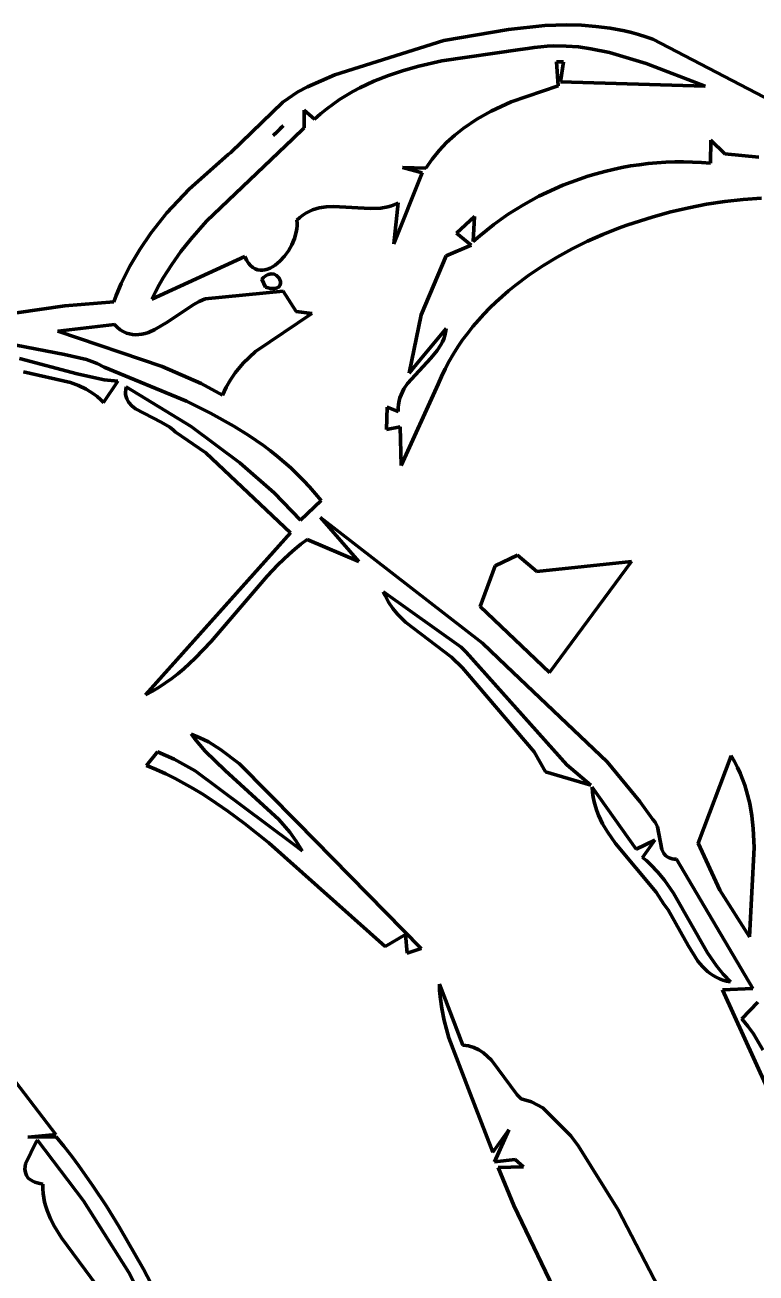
# Model space of a CAD drawing. Header units: millimetres. Extents: x 0 to 12.5, y 0 to 16.2.
# Drawn here: x 9.246 to 10.219, y 8.299 to 9.961 of the extents above; entities that cross this region are included whole.
import ezdxf

# ---------------------------------------------------------------- set-up
doc = ezdxf.new("R2010")
doc.units = ezdxf.units.MM
doc.layers.add('color#010101ff', color=7, linetype='CONTINUOUS', lineweight=100)
doc.layers.add('color#ffffffff', color=7, linetype='CONTINUOUS', lineweight=100)

msp = doc.modelspace()

# ---------------------------------------------------------------- linework, layer by layer
at = {"layer": 'color#010101ff'}
for p, q in [((9.8037, 9.94), (9.8898, 9.9549)), ((9.8898, 9.9549), (9.9383, 9.9599)), ((9.9383, 9.9599), (9.9674, 9.9608)), ((9.9674, 9.9608), (9.9868, 9.9604)), ((9.9868, 9.9604), (10.006, 9.959)), ((10.006, 9.959), (10.0252, 9.9566)), ((10.0252, 9.9566), (10.0442, 9.953)), ((9.6587, 9.8943), (9.8037, 9.94)), ((10.0442, 9.953), (10.0536, 9.9507)), ((10.0536, 9.9507), (10.063, 9.948)), ((10.063, 9.948), (10.0724, 9.9451)), ((10.0724, 9.9451), (10.0817, 9.9417)), ((10.0817, 9.9417), (10.2701, 9.8435)), ((9.9055, 9.9282), (9.8013, 9.913)), ((9.9157, 9.9294), (9.9055, 9.9282)), ((9.9242, 9.9308), (9.9157, 9.9294)), ((9.9327, 9.9319), (9.9242, 9.9308)), ((9.9412, 9.9326), (9.9327, 9.9319)), ((9.9496, 9.9329), (9.9412, 9.9326)), ((9.9664, 9.9328), (9.9496, 9.9329)), ((9.983, 9.9315), (9.9664, 9.9328)), ((9.9996, 9.9291), (9.983, 9.9315)), ((10.0242, 9.924), (9.9996, 9.9291)), ((10.0728, 9.9094), (10.0242, 9.924)), ((9.7703, 9.9059), (9.75, 9.9002)), ((9.8013, 9.913), (9.7703, 9.9059)), ((9.9559, 9.8796), (9.9538, 9.9119)), ((9.9538, 9.9119), (9.9628, 9.9117)), ((9.9628, 9.9117), (9.9589, 9.8851)), ((10.1516, 9.8794), (10.0728, 9.9094)), ((9.6223, 9.8785), (9.6587, 9.8943)), ((9.73, 9.8936), (9.7106, 9.8859)), ((9.75, 9.9002), (9.73, 9.8936)), ((9.5897, 9.8581), (9.6093, 9.8719)), ((9.6093, 9.8719), (9.6223, 9.8785)), ((9.6826, 9.8722), (9.6737, 9.867)), ((9.6918, 9.8771), (9.6826, 9.8722)), ((9.7011, 9.8817), (9.6918, 9.8771)), ((9.7106, 9.8859), (9.7011, 9.8817)), ((9.8935, 9.8583), (9.9559, 9.8796)), ((9.9589, 9.8851), (10.1516, 9.8794)), ((9.5205, 9.7911), (9.5897, 9.8581)), ((9.6563, 9.8554), (9.6479, 9.8491)), ((9.6649, 9.8614), (9.6563, 9.8554)), ((9.6737, 9.867), (9.6649, 9.8614)), ((9.8669, 9.846), (9.8935, 9.8583)), ((9.6181, 9.8473), (9.6179, 9.824)), ((9.6319, 9.8353), (9.6181, 9.8473)), ((9.6398, 9.8424), (9.6319, 9.8353)), ((9.6479, 9.8491), (9.6398, 9.8424)), ((9.8478, 9.8352), (9.8669, 9.846)), ((9.5898, 9.8266), (9.5834, 9.8198)), ((9.5834, 9.8198), (9.5884, 9.8251)), ((9.5884, 9.8251), (9.5898, 9.8266)), ((9.6179, 9.824), (9.6027, 9.8094)), ((9.8183, 9.814), (9.8297, 9.823)), ((9.8297, 9.823), (9.8478, 9.8352)), ((9.6027, 9.8094), (9.4879, 9.6994)), ((9.5766, 9.8135), (9.5834, 9.8198)), ((9.5808, 9.8174), (9.5766, 9.8135)), ((9.5834, 9.8198), (9.5808, 9.8174)), ((9.7975, 9.7937), (9.8075, 9.8042)), ((9.8075, 9.8042), (9.8183, 9.814)), ((10.1592, 9.8075), (10.1585, 9.7768)), ((10.1776, 9.7894), (10.1592, 9.8075)), ((9.4649, 9.7422), (9.5167, 9.7882)), ((9.5167, 9.7882), (9.5205, 9.7911)), ((9.7882, 9.7823), (9.7975, 9.7937)), ((10.2231, 9.7848), (10.1776, 9.7894)), ((9.7749, 9.7641), (9.7487, 9.771)), ((9.7487, 9.771), (9.7797, 9.7701)), ((9.7797, 9.7701), (9.7882, 9.7823)), ((10.0407, 9.771), (10.0292, 9.7686)), ((10.0523, 9.7731), (10.0407, 9.771)), ((10.0639, 9.7748), (10.0523, 9.7731)), ((10.0756, 9.7762), (10.0639, 9.7748)), ((10.0873, 9.7773), (10.0756, 9.7762)), ((10.0991, 9.7781), (10.0873, 9.7773)), ((10.111, 9.7785), (10.0991, 9.7781)), ((10.1228, 9.7786), (10.111, 9.7785)), ((10.1347, 9.7783), (10.1228, 9.7786)), ((10.1466, 9.7777), (10.1347, 9.7783)), ((10.1585, 9.7768), (10.1466, 9.7777)), ((9.7374, 9.6696), (9.7749, 9.7641)), ((9.9841, 9.7557), (9.9731, 9.7517)), ((9.9952, 9.7594), (9.9841, 9.7557)), ((10.0065, 9.7628), (9.9952, 9.7594)), ((10.0178, 9.7658), (10.0065, 9.7628)), ((10.0292, 9.7686), (10.0178, 9.7658)), ((9.4354, 9.7105), (9.4649, 9.7422)), ((9.9407, 9.7379), (9.9302, 9.7327)), ((9.9514, 9.7428), (9.9407, 9.7379)), ((9.9622, 9.7474), (9.9514, 9.7428)), ((9.9731, 9.7517), (9.9622, 9.7474)), ((9.7341, 9.7202), (9.7386, 9.7219)), ((9.7431, 9.7241), (9.7374, 9.6696)), ((9.7386, 9.7219), (9.7431, 9.7241)), ((9.9096, 9.7213), (9.8995, 9.7152)), ((9.9198, 9.7271), (9.9096, 9.7213)), ((9.9302, 9.7327), (9.9198, 9.7271)), ((10.1296, 9.7175), (10.1535, 9.7222)), ((10.1535, 9.7222), (10.1777, 9.7259)), ((10.1777, 9.7259), (10.2019, 9.7286)), ((10.2019, 9.7286), (10.2263, 9.7303)), ((9.4139, 9.6835), (9.4354, 9.7105)), ((9.608, 9.7009), (9.612, 9.7045)), ((9.612, 9.7045), (9.6161, 9.7077)), ((9.6161, 9.7077), (9.6203, 9.7104)), ((9.6203, 9.7104), (9.6246, 9.7127)), ((9.6246, 9.7127), (9.629, 9.7145)), ((9.629, 9.7145), (9.6335, 9.716)), ((9.6335, 9.716), (9.638, 9.7172)), ((9.638, 9.7172), (9.6473, 9.7186)), ((9.6473, 9.7186), (9.6568, 9.719)), ((9.6568, 9.719), (9.7056, 9.7163)), ((9.7056, 9.7163), (9.72, 9.7171)), ((9.72, 9.7171), (9.7294, 9.7189)), ((9.7294, 9.7189), (9.7341, 9.7202)), ((9.8447, 9.7059), (9.8208, 9.6838)), ((9.8428, 9.6724), (9.8447, 9.7059)), ((9.8896, 9.7088), (9.8799, 9.7021)), ((9.8995, 9.7152), (9.8896, 9.7088)), ((10.0474, 9.6943), (10.0822, 9.7055)), ((10.0822, 9.7055), (10.1058, 9.712)), ((10.1058, 9.712), (10.1296, 9.7175)), ((9.4879, 9.6994), (9.4671, 9.6756)), ((9.6073, 9.685), (9.6081, 9.6892)), ((9.6084, 9.6971), (9.608, 9.7009)), ((9.6081, 9.6892), (9.6084, 9.6932)), ((9.6084, 9.6932), (9.6084, 9.6971)), ((9.8609, 9.6878), (9.8518, 9.6802)), ((9.8703, 9.6951), (9.8609, 9.6878)), ((9.8799, 9.7021), (9.8703, 9.6951)), ((10.0153, 9.6819), (10.036, 9.6902)), ((10.036, 9.6902), (10.0474, 9.6943)), ((9.3993, 9.6621), (9.4139, 9.6835)), ((9.4671, 9.6756), (9.454, 9.6591)), ((9.6014, 9.6683), (9.6049, 9.6767)), ((9.6049, 9.6767), (9.6073, 9.685)), ((9.8208, 9.6838), (9.8402, 9.6675)), ((9.8518, 9.6802), (9.8428, 9.6724)), ((9.9747, 9.6628), (9.9949, 9.6728)), ((9.9949, 9.6728), (10.0153, 9.6819)), ((9.3861, 9.6399), (9.3993, 9.6621)), ((9.454, 9.6591), (9.4417, 9.642)), ((9.5916, 9.6529), (9.5969, 9.6603)), ((9.5969, 9.6603), (9.6014, 9.6683)), ((9.8402, 9.6675), (9.807, 9.6533)), ((9.9548, 9.6519), (9.9747, 9.6628)), ((9.3745, 9.6166), (9.3861, 9.6399)), ((9.4152, 9.5959), (9.5388, 9.6525)), ((9.4417, 9.642), (9.4304, 9.6241)), ((9.5388, 9.6525), (9.5412, 9.6478)), ((9.5412, 9.6478), (9.5439, 9.6439)), ((9.5439, 9.6439), (9.5467, 9.6406)), ((9.5467, 9.6406), (9.5496, 9.6381)), ((9.5496, 9.6381), (9.5527, 9.6363)), ((9.5726, 9.637), (9.576, 9.6388)), ((9.576, 9.6388), (9.5793, 9.641)), ((9.5793, 9.641), (9.5825, 9.6436)), ((9.5825, 9.6436), (9.5856, 9.6464)), ((9.5856, 9.6464), (9.5916, 9.6529)), ((9.807, 9.6533), (9.7737, 9.5751)), ((9.9167, 9.6275), (9.9355, 9.6402)), ((9.9355, 9.6402), (9.9548, 9.6519)), ((9.4304, 9.6241), (9.425, 9.6149)), ((9.5527, 9.6363), (9.5559, 9.635)), ((9.5559, 9.635), (9.5592, 9.6344)), ((9.5592, 9.6344), (9.5625, 9.6343)), ((9.5637, 9.6247), (9.5615, 9.6225)), ((9.5615, 9.6225), (9.5666, 9.6118)), ((9.5625, 9.6343), (9.5658, 9.6347)), ((9.566, 9.6264), (9.5637, 9.6247)), ((9.5658, 9.6347), (9.5692, 9.6357)), ((9.5681, 9.6277), (9.566, 9.6264)), ((9.5702, 9.6287), (9.5681, 9.6277)), ((9.5692, 9.6357), (9.5726, 9.637)), ((9.5723, 9.6292), (9.5702, 9.6287)), ((9.5742, 9.6294), (9.5723, 9.6292)), ((9.5778, 9.6289), (9.5742, 9.6294)), ((9.5809, 9.6274), (9.5778, 9.6289)), ((9.5845, 9.6238), (9.5809, 9.6274)), ((9.5864, 9.6194), (9.5845, 9.6238)), ((9.8986, 9.6139), (9.9167, 9.6275)), ((9.3678, 9.6006), (9.3745, 9.6166)), ((9.42, 9.6055), (9.4152, 9.5959)), ((9.425, 9.6149), (9.42, 9.6055)), ((9.59, 9.6063), (9.486, 9.5962)), ((9.5666, 9.6118), (9.5701, 9.6108)), ((9.5701, 9.6108), (9.5732, 9.6101)), ((9.5732, 9.6101), (9.576, 9.6099)), ((9.576, 9.6099), (9.5784, 9.6099)), ((9.5784, 9.6099), (9.5805, 9.6102)), ((9.5805, 9.6102), (9.5822, 9.6108)), ((9.5822, 9.6108), (9.5837, 9.6116)), ((9.5837, 9.6116), (9.5848, 9.6126)), ((9.5848, 9.6126), (9.5856, 9.6138)), ((9.5856, 9.6138), (9.5865, 9.6165)), ((9.5865, 9.6165), (9.5864, 9.6194)), ((9.6074, 9.5792), (9.59, 9.6063)), ((9.8814, 9.5995), (9.8899, 9.6068)), ((9.8899, 9.6068), (9.8986, 9.6139)), ((9.2996, 9.5869), (9.3647, 9.5924)), ((9.3647, 9.5924), (9.3678, 9.6006)), ((9.4701, 9.5883), (9.4364, 9.5655)), ((9.4781, 9.5928), (9.4701, 9.5883)), ((9.486, 9.5962), (9.4781, 9.5928)), ((9.865, 9.5841), (9.8731, 9.5919)), ((9.8731, 9.5919), (9.8814, 9.5995)), ((9.0966, 9.5577), (9.2996, 9.5869)), ((9.5531, 9.5261), (9.6283, 9.5767)), ((9.6283, 9.5767), (9.6074, 9.5792)), ((9.7737, 9.5751), (9.7577, 9.4974)), ((9.8497, 9.5677), (9.8572, 9.576)), ((9.8572, 9.576), (9.865, 9.5841)), ((9.3655, 9.5621), (9.2903, 9.5533)), ((9.3693, 9.5583), (9.3655, 9.5621)), ((9.3733, 9.5551), (9.3693, 9.5583)), ((9.3772, 9.5526), (9.3733, 9.5551)), ((9.4191, 9.5553), (9.4106, 9.5516)), ((9.4364, 9.5655), (9.4191, 9.5553)), ((9.7712, 9.5139), (9.807, 9.5565)), ((9.807, 9.5565), (9.8062, 9.5519)), ((9.8355, 9.5505), (9.8424, 9.5592)), ((9.8424, 9.5592), (9.8497, 9.5677)), ((9.2903, 9.5533), (9.4288, 9.5062)), ((9.3813, 9.5507), (9.3772, 9.5526)), ((9.3853, 9.5494), (9.3813, 9.5507)), ((9.3895, 9.5486), (9.3853, 9.5494)), ((9.3936, 9.5483), (9.3895, 9.5486)), ((9.3978, 9.5485), (9.3936, 9.5483)), ((9.402, 9.5492), (9.3978, 9.5485)), ((9.4063, 9.5502), (9.402, 9.5492)), ((9.4106, 9.5516), (9.4063, 9.5502)), ((9.8018, 9.539), (9.7997, 9.5351)), ((9.8036, 9.5431), (9.8018, 9.539)), ((9.805, 9.5474), (9.8036, 9.5431)), ((9.8062, 9.5519), (9.805, 9.5474)), ((9.8225, 9.5323), (9.8288, 9.5415)), ((9.8288, 9.5415), (9.8355, 9.5505)), ((9.299, 9.522), (9.2346, 9.5344)), ((9.3285, 9.5153), (9.299, 9.522)), ((9.5369, 9.5106), (9.5531, 9.5261)), ((9.7949, 9.5276), (9.7863, 9.5171)), ((9.7997, 9.5351), (9.7949, 9.5276)), ((9.8108, 9.5131), (9.8165, 9.5228)), ((9.8165, 9.5228), (9.8225, 9.5323)), ((9.239, 9.5168), (9.3158, 9.4964)), ((9.3426, 9.51), (9.3285, 9.5153)), ((9.3518, 9.5053), (9.3426, 9.51)), ((9.4612, 9.46), (9.3518, 9.5053)), ((9.4288, 9.5062), (9.4809, 9.4837)), ((9.5262, 9.4977), (9.5369, 9.5106)), ((9.7863, 9.5171), (9.7555, 9.4837)), ((9.7577, 9.4974), (9.7712, 9.5139)), ((9.8056, 9.5032), (9.8108, 9.5131)), ((9.3071, 9.4848), (9.2445, 9.4991)), ((9.3158, 9.4964), (9.3516, 9.4884)), ((9.3516, 9.4884), (9.3699, 9.4867)), ((9.5142, 9.4784), (9.5199, 9.4884)), ((9.5199, 9.4884), (9.5262, 9.4977)), ((9.7961, 9.4826), (9.8006, 9.493)), ((9.8006, 9.493), (9.8056, 9.5032)), ((9.3178, 9.4808), (9.3071, 9.4848)), ((9.328, 9.4758), (9.3178, 9.4808)), ((9.3329, 9.473), (9.328, 9.4758)), ((9.3377, 9.4698), (9.3329, 9.473)), ((9.3699, 9.4867), (9.3509, 9.458)), ((9.3802, 9.472), (9.3805, 9.4754)), ((9.3804, 9.4689), (9.3802, 9.472)), ((9.3805, 9.4754), (9.3811, 9.479)), ((9.3811, 9.479), (9.4675, 9.4263)), ((9.4809, 9.4837), (9.5094, 9.4678)), ((9.5094, 9.4678), (9.5142, 9.4784)), ((9.7507, 9.4763), (9.7468, 9.4686)), ((9.747, 9.3741), (9.7961, 9.4826)), ((9.7555, 9.4837), (9.7507, 9.4763)), ((9.3423, 9.4662), (9.3377, 9.4698)), ((9.3467, 9.4623), (9.3423, 9.4662)), ((9.3509, 9.458), (9.3467, 9.4623)), ((9.3809, 9.4659), (9.3804, 9.4689)), ((9.3818, 9.4632), (9.3809, 9.4659)), ((9.3831, 9.4606), (9.3818, 9.4632)), ((9.3846, 9.4582), (9.3831, 9.4606)), ((9.3885, 9.4538), (9.3846, 9.4582)), ((9.4932, 9.4441), (9.4612, 9.46)), ((9.7434, 9.4557), (9.743, 9.451)), ((9.7442, 9.4602), (9.7434, 9.4557)), ((9.7453, 9.4644), (9.7442, 9.4602)), ((9.7468, 9.4686), (9.7453, 9.4644)), ((9.3933, 9.4498), (9.3885, 9.4538)), ((9.4277, 9.4321), (9.3933, 9.4498)), ((9.5242, 9.4267), (9.4932, 9.4441)), ((9.7283, 9.4521), (9.7273, 9.4221)), ((9.743, 9.4461), (9.7283, 9.4521)), ((9.743, 9.451), (9.743, 9.4461)), ((9.4393, 9.4252), (9.4277, 9.4321)), ((9.4441, 9.4212), (9.4393, 9.4252)), ((9.4675, 9.4263), (9.5324, 9.378)), ((9.5443, 9.4142), (9.5242, 9.4267)), ((9.7273, 9.4221), (9.7455, 9.4257)), ((9.7455, 9.4257), (9.747, 9.3741)), ((9.4461, 9.419), (9.4441, 9.4212)), ((9.487, 9.3911), (9.4461, 9.419)), ((9.5637, 9.4008), (9.5443, 9.4142)), ((9.5997, 9.2846), (9.487, 9.3911)), ((9.5731, 9.3937), (9.5637, 9.4008)), ((9.5823, 9.3864), (9.5731, 9.3937)), ((9.5324, 9.378), (9.5778, 9.3378)), ((9.5913, 9.3788), (9.5823, 9.3864)), ((9.6001, 9.371), (9.5913, 9.3788)), ((9.6087, 9.3629), (9.6001, 9.371)), ((9.6171, 9.3545), (9.6087, 9.3629)), ((9.6251, 9.3458), (9.6171, 9.3545)), ((9.6329, 9.3368), (9.6251, 9.3458)), ((9.5778, 9.3378), (9.6132, 9.3016)), ((9.6132, 9.3016), (9.6405, 9.3275)), ((9.6405, 9.3275), (9.6329, 9.3368)), ((9.8551, 9.1378), (9.6396, 9.3049)), ((9.6396, 9.3049), (9.6907, 9.2466)), ((9.4068, 9.0689), (9.5997, 9.2846)), ((9.622, 9.2757), (9.6137, 9.2695)), ((9.6907, 9.2466), (9.622, 9.2757)), ((9.5979, 9.2562), (9.5828, 9.242)), ((9.6057, 9.263), (9.5979, 9.2562)), ((9.6137, 9.2695), (9.6057, 9.263)), ((9.5828, 9.242), (9.5685, 9.227)), ((9.8722, 9.2406), (9.8523, 9.1867)), ((9.9018, 9.255), (9.8722, 9.2406)), ((9.9276, 9.2333), (9.9018, 9.255)), ((10.0535, 9.2466), (9.9276, 9.2333)), ((9.9442, 9.0989), (10.0535, 9.2466)), ((9.5685, 9.227), (9.4941, 9.14)), ((9.7236, 9.2062), (9.827, 9.1326)), ((9.7255, 9.2013), (9.7236, 9.2062)), ((9.7302, 9.1922), (9.7255, 9.2013)), ((9.7358, 9.1839), (9.7302, 9.1922)), ((9.7421, 9.1762), (9.7358, 9.1839)), ((9.7528, 9.1656), (9.7421, 9.1762)), ((9.8523, 9.1867), (9.9442, 9.0989)), ((9.814, 9.119), (9.7528, 9.1656)), ((9.4941, 9.14), (9.4727, 9.1176)), ((9.827, 9.1326), (9.8336, 9.1258)), ((9.8336, 9.1258), (9.9675, 8.976)), ((9.8869, 9.1078), (9.8551, 9.1378)), ((9.4727, 9.1176), (9.4577, 9.1037)), ((9.8285, 9.1048), (9.814, 9.119)), ((10.0213, 8.9796), (9.8869, 9.1078)), ((9.4418, 9.0908), (9.4335, 9.0848)), ((9.4498, 9.0971), (9.4418, 9.0908)), ((9.4577, 9.1037), (9.4498, 9.0971)), ((9.8367, 9.0957), (9.8285, 9.1048)), ((9.9242, 8.9933), (9.8367, 9.0957)), ((9.416, 9.0739), (9.4068, 9.0689)), ((9.4249, 9.0792), (9.416, 9.0739)), ((9.4335, 9.0848), (9.4249, 9.0792)), ((9.4674, 9.0168), (9.4793, 9.0119)), ((9.4718, 9.0109), (9.4674, 9.0168)), ((9.4862, 8.994), (9.4718, 9.0109)), ((9.4793, 9.0119), (9.4907, 9.0062)), ((9.4082, 8.9749), (9.4226, 8.9933)), ((9.4226, 8.9933), (9.4448, 8.9832)), ((9.5128, 8.9681), (9.4862, 8.994)), ((9.4907, 9.0062), (9.5068, 8.9963)), ((9.5068, 8.9963), (9.5319, 8.977)), ((9.9391, 8.9665), (9.9242, 8.9933)), ((9.4211, 8.9694), (9.4082, 8.9749)), ((9.4448, 8.9832), (9.4731, 8.9677)), ((9.5319, 8.977), (9.6081, 8.8999)), ((9.9675, 8.976), (9.9994, 8.9488)), ((10.0648, 8.9268), (10.0213, 8.9796)), ((10.1862, 8.9877), (10.1422, 8.8713)), ((10.1906, 8.9801), (10.1862, 8.9877)), ((10.1946, 8.9724), (10.1906, 8.9801)), ((9.4337, 8.9636), (9.4211, 8.9694)), ((9.4461, 8.9574), (9.4337, 8.9636)), ((9.4582, 8.9509), (9.4461, 8.9574)), ((9.4731, 8.9677), (9.6026, 8.8712)), ((9.5843, 8.9032), (9.5128, 8.9681)), ((9.9994, 8.9488), (9.9391, 8.9665)), ((10.1981, 8.9646), (10.1946, 8.9724)), ((10.2013, 8.9567), (10.1981, 8.9646)), ((10.2042, 8.9487), (10.2013, 8.9567)), ((9.4702, 8.9441), (9.4582, 8.9509)), ((9.482, 8.937), (9.4702, 8.9441)), ((10.0013, 8.946), (10.0595, 8.8634)), ((10.0018, 8.9394), (10.0013, 8.946)), ((10.2067, 8.9407), (10.2042, 8.9487)), ((10.2108, 8.9244), (10.2067, 8.9407)), ((9.4936, 8.9297), (9.482, 8.937)), ((9.5164, 8.9142), (9.4936, 8.9297)), ((10.0026, 8.9329), (10.0018, 8.9394)), ((10.0039, 8.9266), (10.0026, 8.9329)), ((10.0055, 8.9205), (10.0039, 8.9266)), ((10.0819, 8.9031), (10.0648, 8.9268)), ((10.2137, 8.9079), (10.2108, 8.9244)), ((9.5386, 8.8979), (9.5164, 8.9142)), ((10.0074, 8.9145), (10.0055, 8.9205)), ((10.0097, 8.9087), (10.0074, 8.9145)), ((10.0151, 8.8974), (10.0097, 8.9087)), ((10.2156, 8.8912), (10.2137, 8.9079)), ((9.5709, 8.8721), (9.5386, 8.8979)), ((9.5988, 8.8863), (9.5843, 8.9032)), ((9.6081, 8.8999), (9.7738, 8.7312)), ((10.0214, 8.8865), (10.0151, 8.8974)), ((10.085, 8.8994), (10.0819, 8.9031)), ((10.0881, 8.8932), (10.085, 8.8994)), ((10.0939, 8.8631), (10.0881, 8.8932)), ((10.2169, 8.8659), (10.2156, 8.8912)), ((9.6075, 8.8742), (9.5988, 8.8863)), ((9.6154, 8.8614), (9.6075, 8.8742)), ((10.0324, 8.8709), (10.0214, 8.8865)), ((10.0595, 8.8634), (10.0847, 8.8754)), ((10.0847, 8.8754), (10.0681, 8.8525)), ((9.7256, 8.7338), (9.5709, 8.8721)), ((9.6026, 8.8712), (9.6154, 8.8614)), ((10.0862, 8.8062), (10.0324, 8.8709)), ((10.0965, 8.8576), (10.0939, 8.8631)), ((10.0992, 8.8546), (10.0965, 8.8576)), ((10.1422, 8.8713), (10.1711, 8.8089)), ((10.2105, 8.7468), (10.2169, 8.8659)), ((10.0681, 8.8525), (10.0737, 8.848)), ((10.0737, 8.848), (10.079, 8.8432)), ((10.079, 8.8432), (10.0887, 8.8331)), ((10.1009, 8.8533), (10.0992, 8.8546)), ((10.1029, 8.8523), (10.1009, 8.8533)), ((10.1051, 8.8514), (10.1029, 8.8523)), ((10.1076, 8.8507), (10.1051, 8.8514)), ((10.1104, 8.8503), (10.1076, 8.8507)), ((10.1135, 8.8501), (10.1104, 8.8503)), ((10.2148, 8.6782), (10.1135, 8.8501)), ((10.0887, 8.8331), (10.0975, 8.8223)), ((10.0975, 8.8223), (10.1094, 8.8051)), ((10.1711, 8.8089), (10.2105, 8.7468)), ((10.0966, 8.7904), (10.0862, 8.8062)), ((10.1023, 8.7828), (10.0966, 8.7904)), ((10.1094, 8.8051), (10.1546, 8.7253)), ((10.1287, 8.7351), (10.1023, 8.7828)), ((9.7526, 8.75), (9.7256, 8.7338)), ((9.7551, 8.725), (9.7526, 8.75)), ((9.7738, 8.7312), (9.7551, 8.725)), ((10.1417, 8.7144), (10.1287, 8.7351)), ((10.1546, 8.7253), (10.1666, 8.708)), ((10.1478, 8.7072), (10.1417, 8.7144)), ((10.1545, 8.7008), (10.1478, 8.7072)), ((10.1666, 8.708), (10.1755, 8.697)), ((10.1582, 8.6979), (10.1545, 8.7008)), ((10.1621, 8.6953), (10.1582, 8.6979)), ((10.1662, 8.693), (10.1621, 8.6953)), ((10.1706, 8.6909), (10.1662, 8.693)), ((10.1752, 8.6892), (10.1706, 8.6909)), ((10.1755, 8.697), (10.1853, 8.6868)), ((9.7982, 8.6754), (9.7978, 8.6836)), ((9.7978, 8.6836), (9.8289, 8.6025)), ((9.7988, 8.6674), (9.7982, 8.6754)), ((10.1746, 8.6764), (10.2148, 8.6782)), ((10.2868, 8.429), (10.1746, 8.6764)), ((10.1801, 8.6878), (10.1752, 8.6892)), ((10.1853, 8.6868), (10.1801, 8.6878)), ((9.801, 8.6514), (9.7988, 8.6674)), ((10.2215, 8.66), (10.2005, 8.6376)), ((9.8042, 8.6356), (9.801, 8.6514)), ((9.8105, 8.6123), (9.8042, 8.6356)), ((10.2005, 8.6376), (10.2085, 8.6279)), ((10.2085, 8.6279), (10.2157, 8.6178)), ((9.8367, 8.5439), (9.8105, 8.6123)), ((10.2157, 8.6178), (10.2281, 8.5965)), ((9.8289, 8.6025), (9.8329, 8.6022)), ((9.8329, 8.6022), (9.8367, 8.6015)), ((9.8367, 8.6015), (9.8439, 8.5994)), ((9.8439, 8.5994), (9.8504, 8.5963)), ((9.8504, 8.5963), (9.8564, 8.5924)), ((9.8564, 8.5924), (9.8672, 8.5824)), ((9.2168, 8.5761), (9.2873, 8.4834)), ((9.8672, 8.5824), (9.9015, 8.5364)), ((9.8688, 8.4603), (9.8367, 8.5439)), ((9.9015, 8.5364), (9.9065, 8.5311)), ((9.9065, 8.5311), (9.9203, 8.5271)), ((9.9203, 8.5271), (9.9357, 8.519)), ((9.9357, 8.519), (9.9727, 8.482)), ((9.2873, 8.4834), (9.2503, 8.4801)), ((9.2503, 8.4801), (9.2878, 8.4806)), ((9.2629, 8.4759), (9.2615, 8.4737)), ((9.3245, 8.3952), (9.2629, 8.4759)), ((9.2878, 8.4806), (9.2982, 8.4679)), ((9.8903, 8.49), (9.8688, 8.4603)), ((9.8714, 8.4473), (9.8903, 8.49)), ((9.9727, 8.482), (9.9831, 8.4679)), ((9.2615, 8.4737), (9.2473, 8.4445)), ((9.2982, 8.4679), (9.3082, 8.455)), ((9.9831, 8.4679), (10.0359, 8.3834)), ((9.2473, 8.4445), (9.2464, 8.4375)), ((9.3082, 8.455), (9.318, 8.442)), ((9.318, 8.442), (9.3368, 8.4154)), ((9.8986, 8.4502), (9.8714, 8.4473)), ((9.9096, 8.4407), (9.8986, 8.4502)), ((9.2464, 8.4375), (9.2469, 8.4332)), ((9.2469, 8.4332), (9.2483, 8.4292)), ((9.2483, 8.4292), (9.2508, 8.4257)), ((9.2508, 8.4257), (9.2525, 8.4241)), ((9.8759, 8.4395), (9.9096, 8.4407)), ((9.8969, 8.3891), (9.8759, 8.4395)), ((9.2525, 8.4241), (9.2546, 8.4226)), ((9.2546, 8.4226), (9.2569, 8.4213)), ((9.2569, 8.4213), (9.2596, 8.4201)), ((9.2596, 8.4201), (9.2627, 8.4191)), ((9.2627, 8.4191), (9.2662, 8.4182)), ((9.2662, 8.4182), (9.2701, 8.4175)), ((9.2701, 8.4175), (9.2701, 8.4113)), ((9.2701, 8.4113), (9.2706, 8.4052)), ((9.3368, 8.4154), (9.3547, 8.3883)), ((9.2706, 8.4052), (9.2714, 8.3993)), ((9.2714, 8.3993), (9.2726, 8.3935)), ((9.2726, 8.3935), (9.2741, 8.3878)), ((9.3847, 8.2999), (9.3245, 8.3952)), ((9.2741, 8.3878), (9.2759, 8.3823)), ((9.2759, 8.3823), (9.2803, 8.3715)), ((9.3547, 8.3883), (9.3718, 8.3607)), ((9.967, 8.2428), (9.8969, 8.3891)), ((10.0359, 8.3834), (10.1561, 8.151)), ((9.2803, 8.3715), (9.2857, 8.3612)), ((9.2857, 8.3612), (9.2952, 8.3461)), ((9.3718, 8.3607), (9.4041, 8.3043)), ((9.2952, 8.3461), (9.3416, 8.2829)), ((9.4361, 8.1996), (9.3847, 8.2999)), ((9.4041, 8.3043), (9.5254, 8.074))]:
    msp.add_line(p, q, dxfattribs=at)
at = {"layer": 'color#ffffffff'}
for p, q in [((9.8898, 9.9549), (9.8037, 9.94)), ((9.9383, 9.9599), (9.8898, 9.9549)), ((9.9674, 9.9608), (9.9383, 9.9599)), ((9.9868, 9.9604), (9.9674, 9.9608)), ((10.006, 9.959), (9.9868, 9.9604)), ((10.0252, 9.9566), (10.006, 9.959)), ((10.0442, 9.953), (10.0252, 9.9566)), ((9.8037, 9.94), (9.6587, 9.8943)), ((10.0536, 9.9507), (10.0442, 9.953)), ((10.063, 9.948), (10.0536, 9.9507)), ((10.0724, 9.9451), (10.063, 9.948)), ((10.0817, 9.9417), (10.0724, 9.9451)), ((10.2701, 9.8435), (10.0817, 9.9417)), ((9.8013, 9.913), (9.9055, 9.9282)), ((9.9055, 9.9282), (9.9157, 9.9294)), ((9.9157, 9.9294), (9.9242, 9.9308)), ((9.9242, 9.9308), (9.9327, 9.9319)), ((9.9327, 9.9319), (9.9412, 9.9326)), ((9.9412, 9.9326), (9.9496, 9.9329)), ((9.9496, 9.9329), (9.9664, 9.9328)), ((9.9664, 9.9328), (9.983, 9.9315)), ((9.983, 9.9315), (9.9996, 9.9291)), ((9.9996, 9.9291), (10.0242, 9.924)), ((10.0242, 9.924), (10.0728, 9.9094)), ((9.75, 9.9002), (9.7703, 9.9059)), ((9.7703, 9.9059), (9.8013, 9.913)), ((9.9628, 9.9117), (9.9538, 9.9119)), ((9.9538, 9.9119), (9.9559, 9.8796)), ((9.9589, 9.8851), (9.9628, 9.9117)), ((10.0728, 9.9094), (10.1516, 9.8794)), ((9.6587, 9.8943), (9.6223, 9.8785)), ((9.7106, 9.8859), (9.73, 9.8936)), ((9.73, 9.8936), (9.75, 9.9002)), ((9.6093, 9.8719), (9.5897, 9.8581)), ((9.6223, 9.8785), (9.6093, 9.8719)), ((9.6737, 9.867), (9.6826, 9.8722)), ((9.6826, 9.8722), (9.6918, 9.8771)), ((9.6918, 9.8771), (9.7011, 9.8817)), ((9.7011, 9.8817), (9.7106, 9.8859)), ((9.9559, 9.8796), (9.8935, 9.8583)), ((10.1516, 9.8794), (9.9589, 9.8851)), ((9.5897, 9.8581), (9.5205, 9.7911)), ((9.6479, 9.8491), (9.6563, 9.8554)), ((9.6563, 9.8554), (9.6649, 9.8614)), ((9.6649, 9.8614), (9.6737, 9.867)), ((9.8935, 9.8583), (9.8669, 9.846)), ((9.6179, 9.824), (9.6181, 9.8473)), ((9.6181, 9.8473), (9.6319, 9.8353)), ((9.6319, 9.8353), (9.6398, 9.8424)), ((9.6398, 9.8424), (9.6479, 9.8491)), ((9.8669, 9.846), (9.8478, 9.8352)), ((9.5834, 9.8198), (9.5898, 9.8266)), ((9.5884, 9.8251), (9.5834, 9.8198)), ((9.5898, 9.8266), (9.5884, 9.8251)), ((9.6027, 9.8094), (9.6179, 9.824)), ((9.8297, 9.823), (9.8183, 9.814)), ((9.8478, 9.8352), (9.8297, 9.823)), ((9.4879, 9.6994), (9.6027, 9.8094)), ((9.5834, 9.8198), (9.5766, 9.8135)), ((9.5766, 9.8135), (9.5808, 9.8174)), ((9.5808, 9.8174), (9.5834, 9.8198)), ((9.8075, 9.8042), (9.7975, 9.7937)), ((9.8183, 9.814), (9.8075, 9.8042)), ((10.1585, 9.7768), (10.1592, 9.8075)), ((10.1592, 9.8075), (10.1776, 9.7894)), ((9.5167, 9.7882), (9.4649, 9.7422)), ((9.5205, 9.7911), (9.5167, 9.7882)), ((9.7975, 9.7937), (9.7882, 9.7823)), ((10.1776, 9.7894), (10.2231, 9.7848)), ((9.7797, 9.7701), (9.7487, 9.771)), ((9.7487, 9.771), (9.7749, 9.7641)), ((9.7882, 9.7823), (9.7797, 9.7701)), ((10.0292, 9.7686), (10.0407, 9.771)), ((10.0407, 9.771), (10.0523, 9.7731)), ((10.0523, 9.7731), (10.0639, 9.7748)), ((10.0639, 9.7748), (10.0756, 9.7762)), ((10.0756, 9.7762), (10.0873, 9.7773)), ((10.0873, 9.7773), (10.0991, 9.7781)), ((10.0991, 9.7781), (10.111, 9.7785)), ((10.111, 9.7785), (10.1228, 9.7786)), ((10.1228, 9.7786), (10.1347, 9.7783)), ((10.1347, 9.7783), (10.1466, 9.7777)), ((10.1466, 9.7777), (10.1585, 9.7768)), ((9.7749, 9.7641), (9.7374, 9.6696)), ((9.9731, 9.7517), (9.9841, 9.7557)), ((9.9841, 9.7557), (9.9952, 9.7594)), ((9.9952, 9.7594), (10.0065, 9.7628)), ((10.0065, 9.7628), (10.0178, 9.7658)), ((10.0178, 9.7658), (10.0292, 9.7686)), ((9.4649, 9.7422), (9.4354, 9.7105)), ((9.9302, 9.7327), (9.9407, 9.7379)), ((9.9407, 9.7379), (9.9514, 9.7428)), ((9.9514, 9.7428), (9.9622, 9.7474)), ((9.9622, 9.7474), (9.9731, 9.7517)), ((9.7386, 9.7219), (9.7341, 9.7202)), ((9.7374, 9.6696), (9.7431, 9.7241)), ((9.7431, 9.7241), (9.7386, 9.7219)), ((9.8995, 9.7152), (9.9096, 9.7213)), ((9.9096, 9.7213), (9.9198, 9.7271)), ((9.9198, 9.7271), (9.9302, 9.7327)), ((10.1535, 9.7222), (10.1296, 9.7175)), ((10.1777, 9.7259), (10.1535, 9.7222)), ((10.2019, 9.7286), (10.1777, 9.7259)), ((10.2263, 9.7303), (10.2019, 9.7286)), ((9.4354, 9.7105), (9.4139, 9.6835)), ((9.612, 9.7045), (9.608, 9.7009)), ((9.6161, 9.7077), (9.612, 9.7045)), ((9.6203, 9.7104), (9.6161, 9.7077)), ((9.6246, 9.7127), (9.6203, 9.7104)), ((9.629, 9.7145), (9.6246, 9.7127)), ((9.6335, 9.716), (9.629, 9.7145)), ((9.638, 9.7172), (9.6335, 9.716)), ((9.6473, 9.7186), (9.638, 9.7172)), ((9.6568, 9.719), (9.6473, 9.7186)), ((9.7056, 9.7163), (9.6568, 9.719)), ((9.72, 9.7171), (9.7056, 9.7163)), ((9.7294, 9.7189), (9.72, 9.7171)), ((9.7341, 9.7202), (9.7294, 9.7189)), ((9.8208, 9.6838), (9.8447, 9.7059)), ((9.8447, 9.7059), (9.8428, 9.6724)), ((9.8799, 9.7021), (9.8896, 9.7088)), ((9.8896, 9.7088), (9.8995, 9.7152)), ((10.0822, 9.7055), (10.0474, 9.6943)), ((10.1058, 9.712), (10.0822, 9.7055)), ((10.1296, 9.7175), (10.1058, 9.712)), ((9.4671, 9.6756), (9.4879, 9.6994)), ((9.6081, 9.6892), (9.6073, 9.685)), ((9.608, 9.7009), (9.6084, 9.6971)), ((9.6084, 9.6932), (9.6081, 9.6892)), ((9.6084, 9.6971), (9.6084, 9.6932)), ((9.8518, 9.6802), (9.8609, 9.6878)), ((9.8609, 9.6878), (9.8703, 9.6951)), ((9.8703, 9.6951), (9.8799, 9.7021)), ((10.036, 9.6902), (10.0153, 9.6819)), ((10.0474, 9.6943), (10.036, 9.6902)), ((9.4139, 9.6835), (9.3993, 9.6621)), ((9.454, 9.6591), (9.4671, 9.6756)), ((9.6049, 9.6767), (9.6014, 9.6683)), ((9.6073, 9.685), (9.6049, 9.6767)), ((9.8402, 9.6675), (9.8208, 9.6838)), ((9.8428, 9.6724), (9.8518, 9.6802)), ((9.9949, 9.6728), (9.9747, 9.6628)), ((10.0153, 9.6819), (9.9949, 9.6728)), ((9.3993, 9.6621), (9.3861, 9.6399)), ((9.4417, 9.642), (9.454, 9.6591)), ((9.5969, 9.6603), (9.5916, 9.6529)), ((9.6014, 9.6683), (9.5969, 9.6603)), ((9.807, 9.6533), (9.8402, 9.6675)), ((9.9747, 9.6628), (9.9548, 9.6519)), ((9.3861, 9.6399), (9.3745, 9.6166)), ((9.5388, 9.6525), (9.4152, 9.5959)), ((9.4304, 9.6241), (9.4417, 9.642)), ((9.5412, 9.6478), (9.5388, 9.6525)), ((9.5439, 9.6439), (9.5412, 9.6478)), ((9.5467, 9.6406), (9.5439, 9.6439)), ((9.5496, 9.6381), (9.5467, 9.6406)), ((9.5527, 9.6363), (9.5496, 9.6381)), ((9.576, 9.6388), (9.5726, 9.637)), ((9.5793, 9.641), (9.576, 9.6388)), ((9.5825, 9.6436), (9.5793, 9.641)), ((9.5856, 9.6464), (9.5825, 9.6436)), ((9.5916, 9.6529), (9.5856, 9.6464)), ((9.7737, 9.5751), (9.807, 9.6533)), ((9.9355, 9.6402), (9.9167, 9.6275)), ((9.9548, 9.6519), (9.9355, 9.6402)), ((9.425, 9.6149), (9.4304, 9.6241)), ((9.5559, 9.635), (9.5527, 9.6363)), ((9.5592, 9.6344), (9.5559, 9.635)), ((9.5625, 9.6343), (9.5592, 9.6344)), ((9.5615, 9.6225), (9.5637, 9.6247)), ((9.5666, 9.6118), (9.5615, 9.6225)), ((9.5658, 9.6347), (9.5625, 9.6343)), ((9.5637, 9.6247), (9.566, 9.6264)), ((9.5692, 9.6357), (9.5658, 9.6347)), ((9.566, 9.6264), (9.5681, 9.6277)), ((9.5681, 9.6277), (9.5702, 9.6287)), ((9.5726, 9.637), (9.5692, 9.6357)), ((9.5702, 9.6287), (9.5723, 9.6292)), ((9.5723, 9.6292), (9.5742, 9.6294)), ((9.5742, 9.6294), (9.5778, 9.6289)), ((9.5778, 9.6289), (9.5809, 9.6274)), ((9.5809, 9.6274), (9.5845, 9.6238)), ((9.5845, 9.6238), (9.5864, 9.6194)), ((9.9167, 9.6275), (9.8986, 9.6139)), ((9.3745, 9.6166), (9.3678, 9.6006)), ((9.4152, 9.5959), (9.42, 9.6055)), ((9.42, 9.6055), (9.425, 9.6149)), ((9.486, 9.5962), (9.59, 9.6063)), ((9.5701, 9.6108), (9.5666, 9.6118)), ((9.5732, 9.6101), (9.5701, 9.6108)), ((9.576, 9.6099), (9.5732, 9.6101)), ((9.5784, 9.6099), (9.576, 9.6099)), ((9.5805, 9.6102), (9.5784, 9.6099)), ((9.5822, 9.6108), (9.5805, 9.6102)), ((9.5837, 9.6116), (9.5822, 9.6108)), ((9.5848, 9.6126), (9.5837, 9.6116)), ((9.5856, 9.6138), (9.5848, 9.6126)), ((9.5865, 9.6165), (9.5856, 9.6138)), ((9.5864, 9.6194), (9.5865, 9.6165)), ((9.59, 9.6063), (9.6074, 9.5792)), ((9.8899, 9.6068), (9.8814, 9.5995)), ((9.8986, 9.6139), (9.8899, 9.6068)), ((9.3647, 9.5924), (9.2996, 9.5869)), ((9.3678, 9.6006), (9.3647, 9.5924)), ((9.4364, 9.5655), (9.4701, 9.5883)), ((9.4701, 9.5883), (9.4781, 9.5928)), ((9.4781, 9.5928), (9.486, 9.5962)), ((9.8731, 9.5919), (9.865, 9.5841)), ((9.8814, 9.5995), (9.8731, 9.5919)), ((9.2996, 9.5869), (9.0966, 9.5577)), ((9.6283, 9.5767), (9.5531, 9.5261)), ((9.6074, 9.5792), (9.6283, 9.5767)), ((9.7577, 9.4974), (9.7737, 9.5751)), ((9.8572, 9.576), (9.8497, 9.5677)), ((9.865, 9.5841), (9.8572, 9.576)), ((9.2903, 9.5533), (9.3655, 9.5621)), ((9.3655, 9.5621), (9.3693, 9.5583)), ((9.3693, 9.5583), (9.3733, 9.5551)), ((9.3733, 9.5551), (9.3772, 9.5526)), ((9.4106, 9.5516), (9.4191, 9.5553)), ((9.4191, 9.5553), (9.4364, 9.5655)), ((9.807, 9.5565), (9.7712, 9.5139)), ((9.8062, 9.5519), (9.807, 9.5565)), ((9.8424, 9.5592), (9.8355, 9.5505)), ((9.8497, 9.5677), (9.8424, 9.5592)), ((9.4288, 9.5062), (9.2903, 9.5533)), ((9.3772, 9.5526), (9.3813, 9.5507)), ((9.3813, 9.5507), (9.3853, 9.5494)), ((9.3853, 9.5494), (9.3895, 9.5486)), ((9.3895, 9.5486), (9.3936, 9.5483)), ((9.3936, 9.5483), (9.3978, 9.5485)), ((9.3978, 9.5485), (9.402, 9.5492)), ((9.402, 9.5492), (9.4063, 9.5502)), ((9.4063, 9.5502), (9.4106, 9.5516)), ((9.7997, 9.5351), (9.8018, 9.539)), ((9.8018, 9.539), (9.8036, 9.5431)), ((9.8036, 9.5431), (9.805, 9.5474)), ((9.805, 9.5474), (9.8062, 9.5519)), ((9.8288, 9.5415), (9.8225, 9.5323)), ((9.8355, 9.5505), (9.8288, 9.5415)), ((9.2346, 9.5344), (9.299, 9.522)), ((9.299, 9.522), (9.3285, 9.5153)), ((9.5531, 9.5261), (9.5369, 9.5106)), ((9.7863, 9.5171), (9.7949, 9.5276)), ((9.7949, 9.5276), (9.7997, 9.5351)), ((9.8165, 9.5228), (9.8108, 9.5131)), ((9.8225, 9.5323), (9.8165, 9.5228)), ((9.3158, 9.4964), (9.239, 9.5168)), ((9.3285, 9.5153), (9.3426, 9.51)), ((9.3426, 9.51), (9.3518, 9.5053)), ((9.3518, 9.5053), (9.4612, 9.46)), ((9.4809, 9.4837), (9.4288, 9.5062)), ((9.5369, 9.5106), (9.5262, 9.4977)), ((9.7555, 9.4837), (9.7863, 9.5171)), ((9.7712, 9.5139), (9.7577, 9.4974)), ((9.8108, 9.5131), (9.8056, 9.5032)), ((9.2445, 9.4991), (9.3071, 9.4848)), ((9.3516, 9.4884), (9.3158, 9.4964)), ((9.3699, 9.4867), (9.3516, 9.4884)), ((9.5199, 9.4884), (9.5142, 9.4784)), ((9.5262, 9.4977), (9.5199, 9.4884)), ((9.8006, 9.493), (9.7961, 9.4826)), ((9.8056, 9.5032), (9.8006, 9.493)), ((9.3071, 9.4848), (9.3178, 9.4808)), ((9.3178, 9.4808), (9.328, 9.4758)), ((9.328, 9.4758), (9.3329, 9.473)), ((9.3329, 9.473), (9.3377, 9.4698)), ((9.3509, 9.458), (9.3699, 9.4867)), ((9.3805, 9.4754), (9.3802, 9.472)), ((9.3802, 9.472), (9.3804, 9.4689)), ((9.3811, 9.479), (9.3805, 9.4754)), ((9.4675, 9.4263), (9.3811, 9.479)), ((9.5094, 9.4678), (9.4809, 9.4837)), ((9.5142, 9.4784), (9.5094, 9.4678)), ((9.7468, 9.4686), (9.7507, 9.4763)), ((9.7961, 9.4826), (9.747, 9.3741)), ((9.7507, 9.4763), (9.7555, 9.4837)), ((9.3377, 9.4698), (9.3423, 9.4662)), ((9.3423, 9.4662), (9.3467, 9.4623)), ((9.3467, 9.4623), (9.3509, 9.458)), ((9.3804, 9.4689), (9.3809, 9.4659)), ((9.3809, 9.4659), (9.3818, 9.4632)), ((9.3818, 9.4632), (9.3831, 9.4606)), ((9.3831, 9.4606), (9.3846, 9.4582)), ((9.3846, 9.4582), (9.3885, 9.4538)), ((9.4612, 9.46), (9.4932, 9.4441)), ((9.743, 9.451), (9.7434, 9.4557)), ((9.7434, 9.4557), (9.7442, 9.4602)), ((9.7442, 9.4602), (9.7453, 9.4644)), ((9.7453, 9.4644), (9.7468, 9.4686)), ((9.3885, 9.4538), (9.3933, 9.4498)), ((9.3933, 9.4498), (9.4277, 9.4321)), ((9.4932, 9.4441), (9.5242, 9.4267)), ((9.7273, 9.4221), (9.7283, 9.4521)), ((9.7283, 9.4521), (9.743, 9.4461)), ((9.743, 9.4461), (9.743, 9.451)), ((9.4277, 9.4321), (9.4393, 9.4252)), ((9.4393, 9.4252), (9.4441, 9.4212)), ((9.5324, 9.378), (9.4675, 9.4263)), ((9.5242, 9.4267), (9.5443, 9.4142)), ((9.7455, 9.4257), (9.7273, 9.4221)), ((9.747, 9.3741), (9.7455, 9.4257)), ((9.4441, 9.4212), (9.4461, 9.419)), ((9.4461, 9.419), (9.487, 9.3911)), ((9.5443, 9.4142), (9.5637, 9.4008)), ((9.487, 9.3911), (9.5997, 9.2846)), ((9.5637, 9.4008), (9.5731, 9.3937)), ((9.5731, 9.3937), (9.5823, 9.3864)), ((9.5778, 9.3378), (9.5324, 9.378)), ((9.5823, 9.3864), (9.5913, 9.3788)), ((9.5913, 9.3788), (9.6001, 9.371)), ((9.6001, 9.371), (9.6087, 9.3629)), ((9.6087, 9.3629), (9.6171, 9.3545)), ((9.6171, 9.3545), (9.6251, 9.3458)), ((9.6251, 9.3458), (9.6329, 9.3368)), ((9.6132, 9.3016), (9.5778, 9.3378)), ((9.6405, 9.3275), (9.6132, 9.3016)), ((9.6329, 9.3368), (9.6405, 9.3275)), ((9.6907, 9.2466), (9.6396, 9.3049)), ((9.6396, 9.3049), (9.8551, 9.1378)), ((9.5997, 9.2846), (9.4068, 9.0689)), ((9.6137, 9.2695), (9.622, 9.2757)), ((9.622, 9.2757), (9.6907, 9.2466)), ((9.5828, 9.242), (9.5979, 9.2562)), ((9.5979, 9.2562), (9.6057, 9.263)), ((9.6057, 9.263), (9.6137, 9.2695)), ((9.5685, 9.227), (9.5828, 9.242)), ((9.8523, 9.1867), (9.8722, 9.2406)), ((9.8722, 9.2406), (9.9018, 9.255)), ((9.9018, 9.255), (9.9276, 9.2333)), ((9.9276, 9.2333), (10.0535, 9.2466)), ((10.0535, 9.2466), (9.9442, 9.0989)), ((9.4941, 9.14), (9.5685, 9.227)), ((9.7236, 9.2062), (9.7255, 9.2013)), ((9.827, 9.1326), (9.7236, 9.2062)), ((9.7255, 9.2013), (9.7302, 9.1922)), ((9.7302, 9.1922), (9.7358, 9.1839)), ((9.7358, 9.1839), (9.7421, 9.1762)), ((9.7421, 9.1762), (9.7528, 9.1656)), ((9.9442, 9.0989), (9.8523, 9.1867)), ((9.7528, 9.1656), (9.814, 9.119)), ((9.4727, 9.1176), (9.4941, 9.14)), ((9.8336, 9.1258), (9.827, 9.1326)), ((9.9675, 8.976), (9.8336, 9.1258)), ((9.8551, 9.1378), (9.8869, 9.1078)), ((9.4577, 9.1037), (9.4727, 9.1176)), ((9.814, 9.119), (9.8285, 9.1048)), ((9.8869, 9.1078), (10.0213, 8.9796)), ((9.4335, 9.0848), (9.4418, 9.0908)), ((9.4418, 9.0908), (9.4498, 9.0971)), ((9.4498, 9.0971), (9.4577, 9.1037)), ((9.8285, 9.1048), (9.8367, 9.0957)), ((9.8367, 9.0957), (9.9242, 8.9933)), ((9.4068, 9.0689), (9.416, 9.0739)), ((9.416, 9.0739), (9.4249, 9.0792)), ((9.4249, 9.0792), (9.4335, 9.0848)), ((9.4674, 9.0168), (9.4718, 9.0109)), ((9.4793, 9.0119), (9.4674, 9.0168)), ((9.4718, 9.0109), (9.4862, 8.994)), ((9.4907, 9.0062), (9.4793, 9.0119)), ((9.4226, 8.9933), (9.4082, 8.9749)), ((9.4448, 8.9832), (9.4226, 8.9933)), ((9.4862, 8.994), (9.5128, 8.9681)), ((9.5068, 8.9963), (9.4907, 9.0062)), ((9.5319, 8.977), (9.5068, 8.9963)), ((9.9242, 8.9933), (9.9391, 8.9665)), ((9.4082, 8.9749), (9.4211, 8.9694)), ((9.4731, 8.9677), (9.4448, 8.9832)), ((9.6081, 8.8999), (9.5319, 8.977)), ((9.9994, 8.9488), (9.9675, 8.976)), ((10.0213, 8.9796), (10.0648, 8.9268)), ((10.1422, 8.8713), (10.1862, 8.9877)), ((10.1862, 8.9877), (10.1906, 8.9801)), ((10.1906, 8.9801), (10.1946, 8.9724)), ((9.4211, 8.9694), (9.4337, 8.9636)), ((9.4337, 8.9636), (9.4461, 8.9574)), ((9.4461, 8.9574), (9.4582, 8.9509)), ((9.6026, 8.8712), (9.4731, 8.9677)), ((9.5128, 8.9681), (9.5843, 8.9032)), ((9.9391, 8.9665), (9.9994, 8.9488)), ((10.1946, 8.9724), (10.1981, 8.9646)), ((10.1981, 8.9646), (10.2013, 8.9567)), ((10.2013, 8.9567), (10.2042, 8.9487)), ((9.4582, 8.9509), (9.4702, 8.9441)), ((9.4702, 8.9441), (9.482, 8.937)), ((10.0013, 8.946), (10.0018, 8.9394)), ((10.0595, 8.8634), (10.0013, 8.946)), ((10.2042, 8.9487), (10.2067, 8.9407)), ((10.2067, 8.9407), (10.2108, 8.9244)), ((9.482, 8.937), (9.4936, 8.9297)), ((9.4936, 8.9297), (9.5164, 8.9142)), ((10.0018, 8.9394), (10.0026, 8.9329)), ((10.0026, 8.9329), (10.0039, 8.9266)), ((10.0039, 8.9266), (10.0055, 8.9205)), ((10.0648, 8.9268), (10.0819, 8.9031)), ((10.2108, 8.9244), (10.2137, 8.9079)), ((9.5164, 8.9142), (9.5386, 8.8979)), ((10.0055, 8.9205), (10.0074, 8.9145)), ((10.0074, 8.9145), (10.0097, 8.9087)), ((10.0097, 8.9087), (10.0151, 8.8974)), ((10.2137, 8.9079), (10.2156, 8.8912)), ((9.5386, 8.8979), (9.5709, 8.8721)), ((9.5843, 8.9032), (9.5988, 8.8863)), ((9.7738, 8.7312), (9.6081, 8.8999)), ((10.0151, 8.8974), (10.0214, 8.8865)), ((10.0819, 8.9031), (10.085, 8.8994)), ((10.085, 8.8994), (10.0881, 8.8932)), ((10.0881, 8.8932), (10.0939, 8.8631)), ((10.2156, 8.8912), (10.2169, 8.8659)), ((9.5988, 8.8863), (9.6075, 8.8742)), ((9.6075, 8.8742), (9.6154, 8.8614)), ((10.0214, 8.8865), (10.0324, 8.8709)), ((10.0847, 8.8754), (10.0595, 8.8634)), ((10.0681, 8.8525), (10.0847, 8.8754)), ((9.5709, 8.8721), (9.7256, 8.7338)), ((9.6154, 8.8614), (9.6026, 8.8712)), ((10.0324, 8.8709), (10.0862, 8.8062)), ((10.0939, 8.8631), (10.0965, 8.8576)), ((10.0965, 8.8576), (10.0992, 8.8546)), ((10.1711, 8.8089), (10.1422, 8.8713)), ((10.2169, 8.8659), (10.2105, 8.7468)), ((10.0737, 8.848), (10.0681, 8.8525)), ((10.079, 8.8432), (10.0737, 8.848)), ((10.0887, 8.8331), (10.079, 8.8432)), ((10.0992, 8.8546), (10.1009, 8.8533)), ((10.1009, 8.8533), (10.1029, 8.8523)), ((10.1029, 8.8523), (10.1051, 8.8514)), ((10.1051, 8.8514), (10.1076, 8.8507)), ((10.1076, 8.8507), (10.1104, 8.8503)), ((10.1104, 8.8503), (10.1135, 8.8501)), ((10.1135, 8.8501), (10.2148, 8.6782)), ((10.0975, 8.8223), (10.0887, 8.8331)), ((10.1094, 8.8051), (10.0975, 8.8223)), ((10.2105, 8.7468), (10.1711, 8.8089)), ((10.0862, 8.8062), (10.0966, 8.7904)), ((10.0966, 8.7904), (10.1023, 8.7828)), ((10.1546, 8.7253), (10.1094, 8.8051)), ((10.1023, 8.7828), (10.1287, 8.7351)), ((9.7256, 8.7338), (9.7526, 8.75)), ((9.7526, 8.75), (9.7551, 8.725)), ((9.7551, 8.725), (9.7738, 8.7312)), ((10.1287, 8.7351), (10.1417, 8.7144)), ((10.1666, 8.708), (10.1546, 8.7253)), ((10.1417, 8.7144), (10.1478, 8.7072)), ((10.1478, 8.7072), (10.1545, 8.7008)), ((10.1755, 8.697), (10.1666, 8.708)), ((10.1545, 8.7008), (10.1582, 8.6979)), ((10.1582, 8.6979), (10.1621, 8.6953)), ((10.1621, 8.6953), (10.1662, 8.693)), ((10.1662, 8.693), (10.1706, 8.6909)), ((10.1706, 8.6909), (10.1752, 8.6892)), ((10.1853, 8.6868), (10.1755, 8.697)), ((9.8289, 8.6025), (9.7978, 8.6836)), ((9.7978, 8.6836), (9.7982, 8.6754)), ((9.7982, 8.6754), (9.7988, 8.6674)), ((10.2148, 8.6782), (10.1746, 8.6764)), ((10.1746, 8.6764), (10.2868, 8.429)), ((10.1752, 8.6892), (10.1801, 8.6878)), ((10.1801, 8.6878), (10.1853, 8.6868)), ((9.7988, 8.6674), (9.801, 8.6514)), ((10.2005, 8.6376), (10.2215, 8.66)), ((9.801, 8.6514), (9.8042, 8.6356)), ((9.8042, 8.6356), (9.8105, 8.6123)), ((10.2085, 8.6279), (10.2005, 8.6376)), ((10.2157, 8.6178), (10.2085, 8.6279)), ((9.8105, 8.6123), (9.8367, 8.5439)), ((10.2281, 8.5965), (10.2157, 8.6178)), ((9.8329, 8.6022), (9.8289, 8.6025)), ((9.8367, 8.6015), (9.8329, 8.6022)), ((9.8439, 8.5994), (9.8367, 8.6015)), ((9.8504, 8.5963), (9.8439, 8.5994)), ((9.8564, 8.5924), (9.8504, 8.5963)), ((9.8672, 8.5824), (9.8564, 8.5924)), ((9.2873, 8.4834), (9.2168, 8.5761)), ((9.9015, 8.5364), (9.8672, 8.5824)), ((9.8367, 8.5439), (9.8688, 8.4603)), ((9.9065, 8.5311), (9.9015, 8.5364)), ((9.9203, 8.5271), (9.9065, 8.5311)), ((9.9357, 8.519), (9.9203, 8.5271)), ((9.9727, 8.482), (9.9357, 8.519)), ((9.2503, 8.4801), (9.2873, 8.4834)), ((9.2878, 8.4806), (9.2503, 8.4801)), ((9.2615, 8.4737), (9.2629, 8.4759)), ((9.2629, 8.4759), (9.3245, 8.3952)), ((9.2982, 8.4679), (9.2878, 8.4806)), ((9.8688, 8.4603), (9.8903, 8.49)), ((9.8903, 8.49), (9.8714, 8.4473)), ((9.9831, 8.4679), (9.9727, 8.482)), ((9.2473, 8.4445), (9.2615, 8.4737)), ((9.3082, 8.455), (9.2982, 8.4679)), ((10.0359, 8.3834), (9.9831, 8.4679)), ((9.2464, 8.4375), (9.2473, 8.4445)), ((9.318, 8.442), (9.3082, 8.455)), ((9.3368, 8.4154), (9.318, 8.442)), ((9.8714, 8.4473), (9.8986, 8.4502)), ((9.8986, 8.4502), (9.9096, 8.4407)), ((9.2469, 8.4332), (9.2464, 8.4375)), ((9.2483, 8.4292), (9.2469, 8.4332)), ((9.2508, 8.4257), (9.2483, 8.4292)), ((9.2525, 8.4241), (9.2508, 8.4257)), ((9.9096, 8.4407), (9.8759, 8.4395)), ((9.8759, 8.4395), (9.8969, 8.3891)), ((9.2546, 8.4226), (9.2525, 8.4241)), ((9.2569, 8.4213), (9.2546, 8.4226)), ((9.2596, 8.4201), (9.2569, 8.4213)), ((9.2627, 8.4191), (9.2596, 8.4201)), ((9.2662, 8.4182), (9.2627, 8.4191)), ((9.2701, 8.4175), (9.2662, 8.4182)), ((9.2701, 8.4113), (9.2701, 8.4175)), ((9.2706, 8.4052), (9.2701, 8.4113)), ((9.3547, 8.3883), (9.3368, 8.4154)), ((9.2714, 8.3993), (9.2706, 8.4052)), ((9.2726, 8.3935), (9.2714, 8.3993)), ((9.2741, 8.3878), (9.2726, 8.3935)), ((9.3245, 8.3952), (9.3847, 8.2999)), ((9.2759, 8.3823), (9.2741, 8.3878)), ((9.2803, 8.3715), (9.2759, 8.3823)), ((9.3718, 8.3607), (9.3547, 8.3883)), ((9.8969, 8.3891), (9.967, 8.2428)), ((10.1561, 8.151), (10.0359, 8.3834)), ((9.2857, 8.3612), (9.2803, 8.3715)), ((9.2952, 8.3461), (9.2857, 8.3612)), ((9.4041, 8.3043), (9.3718, 8.3607)), ((9.3416, 8.2829), (9.2952, 8.3461)), ((9.3847, 8.2999), (9.4361, 8.1996)), ((9.5254, 8.074), (9.4041, 8.3043))]:
    msp.add_line(p, q, dxfattribs=at)

doc.saveas('drawing.dxf')
